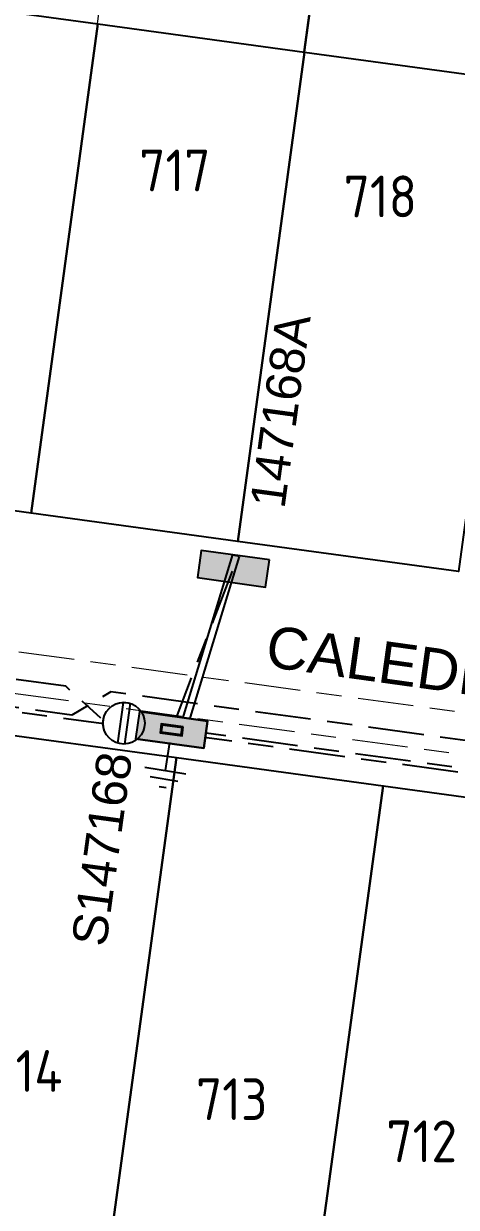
# Model space of a CAD drawing. Header units: metres. Extents: x 281839 to 283900, y 6133059 to 6135046.
# Drawn here: x 282013.2 to 282044.3, y 6134394 to 6134479.1 of the extents above; entities that cross this region are included whole.
import ezdxf
from ezdxf.enums import TextEntityAlignment as Align

# ---------------------------------------------------------------- set-up
doc = ezdxf.new("R2010")
doc.units = ezdxf.units.M
doc.linetypes.add('Cable Exist UG', pattern=[8.2, 4, -1.2, 1.8, -1.2])
for name, color, linetype in [('_User Stage 5 LV', 255, 'Continuous'), ('_User Stage 5 Pillars', 7, 'Continuous'), ('_User Stage 6 HV', 7, 'Continuous'), ('_User Stage 6 LV', 7, 'Continuous'), ('_User Stage 7 LV', 255, 'Continuous'), ('_User Stage 7 Site Plan', 7, 'Continuous'), ('_User Stage 8 Lots', 7, 'Continuous'), ('_User Steg 7 Trench', 255, 'Continuous'), ('Notes', 7, 'Continuous'), ('Notes_LV_MISC', 7, 'Continuous'), ('Panels_LV_SL_NEW', 2, 'Continuous')]:
    doc.layers.add(name, color=color, linetype=linetype)
doc.layers.add('Cadastre Developer_SP_NEW', color=2, linetype='Continuous', lineweight=5)
doc.styles.add('iecARIAL', font='arial.ttf', dxfattribs={"height": 2})
doc.styles.add('LotNum', font='isocp.shx', dxfattribs={"height": 1.8})
doc.styles.get("Standard").update_dxf_attribs({"font": 'arial.ttf'})
doc.linetypes.add('IECLCABD1', pattern='A,5.25,-0.1,["o",Standard,S=2,R=0,X=1.5,Y=-0.7],-4', length=9.35)

# ---------------------------------------------------------------- blocks, each defined once
blk = doc.blocks.new('*U127')
blk.add_hatch(color=256).paths.add_polyline_path([(-2.475, 3), (-2.475, 1.02), (2.475, 1.02), (2.475, 3)])
blk.add_lwpolyline([(-2.475, 1.02), (2.475, 1.02), (2.475, 3), (-2.475, 3)], close=True)
at = {"style": 'iecARIAL', "flags": 8}
blk.add_attdef('ASSET_NUM', (1.5, 3.5), '', height=2.5, dxfattribs=at)
for tag, p, flags in [('OWNED_BY', (0, -0.2), 9), ('STATE', (0, -0.4), 9), ('SUPPORT_TYPE', (0, -0.6), 9), ('USAGE', (0, -0.8), 9), ('LEGEND', (0, -1), 9), ('STREETNAME', (0, -1.8), 9), ('LOCATION', (0, -1.2), 9), ('NOTES', (0, -1.4), 9), ('PARENT', (0, -1.6), 9), ('SUBURB', (0, -2), 1)]:
    blk.add_attdef(tag, p, '', height=0.2, dxfattribs=dict(flags=flags))
blk = doc.blocks.new('*U181')
for tag, height, flags, p in [('ASSET_NUM', 2.5, 8, (2, 4)), ('STREET_CODE', 0.2, 9, (1.5, 2)), ('OWNED_BY', 0.2, 9, (1.5, 1.8)), ('OPERATED_BY', 0.2, 9, (1.5, 1.6))]:
    blk.add_attdef(tag, text='', height=height, dxfattribs=dict(flags=flags)).set_placement(p, align=Align.MIDDLE_LEFT)
blk.add_wipeout([(-2.475, 0.99), (2.475, 0.99), (2.475, -0.99), (-2.475, -0.99)])
at = {"lineweight": -3}
blk.add_lwpolyline([(-2.475, 0.99), (2.475, 0.99), (2.475, -0.99), (-2.475, -0.99)], close=True, dxfattribs=at)
for tag, flags, p in [('STATE', 9, (1.5, 1.2)), ('SUPPORT_TYPE', 9, (1.5, 1)), ('USAGE', 9, (1.5, 0.8)), ('MAINTAINED_BY', 9, (1.5, 1.4)), ('SUBURB', 9, (1.5, 0.2)), ('STREETNAME', 9, (1.5, 0)), ('LEGEND', 9, (1.5, 0.6)), ('PARENT', 9, (1.5, 0.4)), ('Z', 1, (1.5, -0.6)), ('LOCATION', 9, (1.5, -0.2)), ('NOTES', 9, (1.5, -0.4))]:
    blk.add_attdef(tag, text='', height=0.2, dxfattribs=dict(flags=flags)).set_placement(p, align=Align.MIDDLE_LEFT)
blk = doc.blocks.new('*U180')
for tag, p, flags in [('CONSTRUCTED_VOLTAGE', (0.889, -2.374), 9), ('ACTUAL_STATUS', (0.903, -2.609), 9), ('OPERATED_BY', (0.865, -3.08), 9), ('OWNED_BY', (0.879, -3.371), 9), ('MAINTAINED_BY', (0.889, -2.845), 9), ('STATE', (0.863, -4.313), 9), ('ORIENTATION', (0.871, -3.617), 9), ('USAGE', (0.883, -3.864), 9), ('NOTES', (0.883, -4.064), 1), ('SWITCH_TYPE', (0.863, -4.557), 9), ('Z', (0.874, -5.059), 9), ('LEGEND', (0.874, -4.819), 9)]:
    blk.add_attdef(tag, p, '', height=0.2, dxfattribs=dict(flags=flags))
blk.add_wipeout([(-1.056, 1.057), (-1.18, 0.916), (-1.286, 0.761), (-1.371, 0.594), (-1.435, 0.417), (-1.476, 0.234), (-1.493, 0.047), (-1.487, -0.14), (-1.458, -0.326), (-1.406, -0.506), (-1.331, -0.678), (-1.236, -0.839), (-1.121, -0.988), (-0.988, -1.12), (-0.84, -1.235), (-0.679, -1.331), (-0.506, -1.406), (-0.326, -1.458), (-0.141, -1.487), (0.047, -1.493), (0.233, -1.476), (0.416, -1.435), (0.593, -1.371), (0.76, -1.286), (0.915, -1.181), (1.056, -1.057), (1.18, -0.916), (1.286, -0.761), (1.371, -0.594), (1.435, -0.417), (1.476, -0.234), (1.493, -0.047), (1.487, 0.14), (1.458, 0.326), (1.406, 0.506), (1.331, 0.678), (1.236, 0.839), (1.121, 0.988), (0.988, 1.12), (0.84, 1.235), (0.679, 1.331), (0.506, 1.406), (0.326, 1.458), (0.141, 1.487), (-0.047, 1.493), (-0.233, 1.476), (-0.416, 1.435), (-0.593, 1.371), (-0.76, 1.286), (-0.915, 1.181)])
for p, q in [((-0.25, -1.479), (-0.25, 1.479)), ((0.25, -1.479), (0.25, 1.479))]:
    blk.add_line(p, q)
blk.add_circle((0, 0), 1.5)
at = {"flags": 9}
blk.add_attdef('TYPE', text='', height=0.2, dxfattribs=at).set_placement((0.881, -1.447), align=Align.MIDDLE_LEFT)
for tag, p in [('OPERATING_VOLTAGE', (0.891, -1.822)), ('NO_PHASES', (0.881, -2.099))]:
    blk.add_attdef(tag, p, '', height=0.2, dxfattribs=at)
blk = doc.blocks.new('PANEL_NEW')
at = {"layer": 'Panels_LV_SL_NEW'}
h = blk.add_hatch(color=256, dxfattribs=at)
h.paths.add_polyline_path([(-0.8, -0.32), (0.8, -0.32), (0.8, 0.32), (-0.8, 0.32)])
h.paths.add_polyline_path([(-0.72, 0.24), (0.72, 0.24), (0.72, -0.24), (-0.72, -0.24)], flags=16)
for points in [[(-0.8, -0.32), (0.8, -0.32), (0.8, 0.32), (-0.8, 0.32)], [(-0.72, -0.24), (0.72, -0.24), (0.72, 0.24), (-0.72, 0.24)]]:
    blk.add_lwpolyline(points, close=True)
for tag, flags, p in [('CONNECTOR_TYPE', 9, (1.5, 0)), ('OPERATING_VOLTAGE', 9, (1.5, -0.6)), ('ORIENTATION', 9, (1.5, -0.8)), ('CONSTRUCTED_VOLTAGE', 9, (1.5, -0.2)), ('NO_PHASES', 9, (1.5, -0.4)), ('OWNED_BY', 9, (1.5, -1)), ('OPERATED_BY', 9, (1.5, -1.2)), ('STATE', 9, (1.5, -1.6)), ('USAGE', 9, (1.5, -1.8)), ('MAINTAINED_BY', 9, (1.5, -1.4)), ('Z', 1, (1.5, -2.2)), ('NOTES', 9, (1.5, -2))]:
    blk.add_attdef(tag, text='', height=0.2, dxfattribs=dict(flags=flags)).set_placement(p, align=Align.MIDDLE_LEFT)
blk = doc.blocks.new('*U168')
blk.add_blockref('*U181', (0, 2.01))
for tag, flags, p in [('OWNED_BY', 9, (1.5, -0.2)), ('OPERATED_BY', 9, (1.5, -0.4)), ('STATE', 9, (1.5, -0.8)), ('MAINTAINED_BY', 9, (1.5, -0.6)), ('SUPPORT_TYPE', 9, (1.5, -1)), ('SUBURB', 9, (1.5, -1.8)), ('USAGE', 9, (1.5, -1.2)), ('LEGEND', 9, (1.5, -1.4)), ('PARENT', 9, (1.5, -1.6)), ('Z', 1, (1.5, -2.6)), ('STREETNAME', 9, (1.5, -2)), ('LOCATION', 9, (1.5, -2.2)), ('NOTES', 9, (1.5, -2.4))]:
    blk.add_attdef(tag, text='', height=0.2, dxfattribs=dict(flags=flags)).set_placement(p, align=Align.MIDDLE_LEFT)
for name, p in [('*U180', (3.471, 2.01)), ('PANEL_NEW', (0, 2.01))]:
    blk.add_blockref(name, p)
for tag, height, flags, p in [('ASSET_NUM', 2.5, 8, (2, 4.781)), ('STREET_CODE', 0.2, 9, (1.5, 0))]:
    blk.add_attdef(tag, text='', height=height, dxfattribs=dict(flags=flags)).set_placement(p, align=Align.MIDDLE_LEFT)
blk = doc.blocks.new('Earth')
for p, q in [((0, -2.044), (0, 0)), ((-1.5, -2.044), (1.5, -2.044)), ((-1, -2.644), (1, -2.644)), ((-0.25, -3.244), (0.25, -3.244))]:
    blk.add_line(p, q)

msp = doc.modelspace()

# ---------------------------------------------------------------- linework, layer by layer
at = {"layer": '_User Stage 6 LV', "linetype": 'Cable Exist UG', "flags": 128}
msp.add_lwpolyline([(282023.867, 6134428.357), (282018.94, 6134429.039), (282016.256, 6134431.481), (281982.017, 6134436.158), (281980.21, 6134422.921)], dxfattribs=at)
at = {"layer": '_User Stage 7 LV', "color": 7, "linetype": 'Cable Exist UG', "flags": 128}
msp.add_lwpolyline([(282023.867, 6134428.357), (282023.867, 6134428.357), (282023.867, 6134428.357), (282028.3, 6134439.92)], dxfattribs=at)
for points in [[(282197.851, 6134388.489), (282199.802, 6134392.173), (282199.352, 6134394.671, 0.129047), (282158.163, 6134410.082), (282150.239, 6134411.171), (282148.872, 6134413.323), (282118.841, 6134417.428), (282116.064, 6134415.842), (282111.159, 6134416.512), (282108.646, 6134418.874), (282059.644, 6134425.567), (282056.616, 6134423.962), (282051.711, 6134424.632), (282049.208, 6134426.993), (282019.491, 6134431.086), (282016.68, 6134429.405), (281994.714, 6134432.405)], [(282143.335, 6134412.119, 0.000119), (282143.293, 6134412.123), (282117.999, 6134415.578), (282116.326, 6134417.825), (282111.421, 6134418.495), (282109.207, 6134416.779), (282058.541, 6134423.699), (282056.876, 6134425.935), (282051.972, 6134426.605), (282049.769, 6134424.897), (282024.432, 6134428.368)]]:
    msp.add_lwpolyline(points, format="xyb", dxfattribs=at)
at = {"layer": '_User Stage 7 Site Plan'}
for points in [[(281998.894, 6134445.958), (282003.698, 6134481.132), (282018.56, 6134479.102), (282013.756, 6134443.928), (281998.894, 6134445.958)], [(282018.56, 6134479.102), (282033.422, 6134477.072), (282028.618, 6134441.899), (282013.756, 6134443.928), (282018.56, 6134479.102)], [(282024.213, 6134426.352), (282019.439, 6134391.398), (282004.574, 6134393.404), (282009.351, 6134428.381), (282024.213, 6134426.352)], [(282024.213, 6134426.352), (282039.075, 6134424.322), (282034.308, 6134389.414), (282019.439, 6134391.398), (282024.213, 6134426.352)]]:
    msp.add_lwpolyline(points, dxfattribs=at)
for points in [[(282033.422, 6134477.072), (282049.275, 6134474.907), (282044.471, 6134439.733), (282028.618, 6134441.899)], [(282039.075, 6134424.322), (282053.937, 6134422.292), (282049.17, 6134387.384), (282034.308, 6134389.414)]]:
    msp.add_lwpolyline(points, close=True, dxfattribs=at)
at = {"layer": '_User Stage 8 Lots', "lineweight": 0, "flags": 128}
msp.add_lwpolyline([(282053.082, 6134510.178), (282038.22, 6134512.208), (282033.421, 6134477.072), (282048.283, 6134475.042)], close=True, dxfattribs=at)
at = {"layer": '_User Steg 7 Trench'}
for p, q in [((282028.247, 6134440.958), (282024.126, 6134427.431)), ((282028.706, 6134440.818), (282024.585, 6134427.292)), ((282028.247, 6134440.958), (282028.477, 6134440.888)), ((282028.706, 6134440.818), (282028.477, 6134440.888)), ((282024.126, 6134427.431), (282024.356, 6134427.362)), ((282024.585, 6134427.292), (282024.356, 6134427.362))]:
    msp.add_line(p, q, dxfattribs=at)
at = {"layer": '_User Steg 7 Trench', "linetype": 'Cable Exist UG'}
msp.add_lwpolyline([(282197.925, 6134389.864), (282196.802, 6134396.091, 0.119797), (282158.173, 6134409.771), (281994.719, 6134432.096)], format="xyb", dxfattribs=at)
at = {"layer": 'Cadastre Developer_SP_NEW', "color": 2, "lineweight": 0, "flags": 128}
msp.add_lwpolyline([(282038.167, 6134512.223), (282023.305, 6134514.252), (282018.507, 6134479.117), (282033.369, 6134477.087)], close=True, dxfattribs=at)

# ---------------------------------------------------------------- block references
at = {"layer": '_User Stage 5 Pillars'}
ref = msp.add_blockref('*U127', (282028.584, 6134441.919), dxfattribs=dict(at, rotation=172.0141864516013))
ref.add_attrib('ASSET_NUM', '147168A', (282031.966, 6134444.184), dxfattribs={"layer": '0', "height": 2.5, "rotation": 82.223, "style": 'iecARIAL'})

# ---------------------------------------------------------------- texts
at = {"layer": '_User Stage 7 Site Plan', "style": 'LotNum'}
for s, p in [('717', (282021.531, 6134467.064)), ('718', (282036.229, 6134465.191)), ('714', (282010.755, 6134402.33)), ('713', (282025.617, 6134400.3)), ('712', (282039.296, 6134397.272))]:
    msp.add_text(s, height=3, dxfattribs=at).set_placement(p)
at = {"layer": 'Notes'}
msp.add_text('CALEDENIA      CRESCENT', height=3, rotation=352.07659, dxfattribs=at).set_placement((282030.504, 6134432.917))

# ---------------------------------------------------------------- next in the draw order: block references
at = {"layer": '_User Stage 5 LV'}
ref = msp.add_blockref('*U168', (282024.142, 6134430.339), dxfattribs=dict(at, rotation=172.014))
ref.add_attrib('ASSET_NUM', 'S147168', dxfattribs={"layer": '0', "height": 2.5, "rotation": 82.223}).set_placement((282017.899, 6134412.861), align=Align.MIDDLE_LEFT)

# ---------------------------------------------------------------- next in the draw order: linework, layer by layer
at = {"layer": '_User Stage 6 HV', "linetype": 'Cable Exist UG', "lineweight": 0, "flags": 128}
for points in [[(281980.386, 6134438.401), (282158.684, 6134414.041, -0.073193), (282184.381, 6134407.512, -0.073193)], [(281979.98, 6134435.429), (282158.327, 6134411.062, -0.074648), (282183.651, 6134404.564, -0.046284), (282197.982, 6134396.871), (282199.42, 6134388.899), (282195.694, 6134383.35), (282192.867, 6134378.742), (282190.525, 6134374.732)]]:
    msp.add_lwpolyline(points, format="xyb", dxfattribs=at)

# ---------------------------------------------------------------- next in the draw order: block references
at = {"layer": '_User Stage 5 Pillars'}
ref = msp.add_blockref('*U127', (282024.142, 6134430.339), dxfattribs=dict(at, rotation=172.0141864516013))
ref.add_attrib('ASSET_NUM', 'S147168', (282019.138, 6134412.691), dxfattribs={"layer": '0', "height": 2.5, "rotation": 82.223, "style": 'iecARIAL'})
at = {"layer": 'Notes_LV_MISC', "color": 2, "linetype": 'IECLCABD1', "rotation": 350.7610537433443}
msp.add_blockref('Earth', (282023.737, 6134427.44), dxfattribs=at)

doc.saveas('drawing.dxf')
